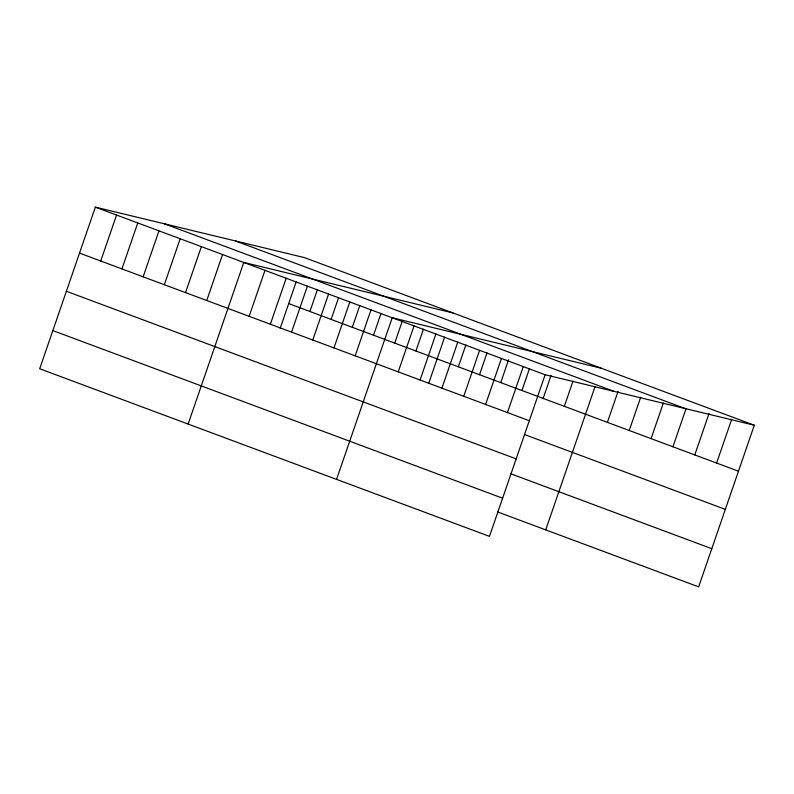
<?xml version="1.0" encoding="UTF-8"?>
<svg xmlns="http://www.w3.org/2000/svg" width="794" height="794" viewBox="0 0 794 794"><rect width="100%" height="100%" fill="white"/><g stroke="black" fill="none" stroke-linecap="round" stroke-linejoin="round"><path stroke-width="1.19" d="M754.3 425.237L304.529 257.633L95.349 207.135L39.7 368.763L489.471 536.367L545.131 374.748L754.3 425.237L698.651 586.865L497.739 511.991M100.729 261.008L116.559 215.045M121.929 268.908L137.759 222.945M143.138 276.808L158.959 230.846M164.338 284.709L180.169 238.746M185.538 292.609L201.368 246.646M206.748 300.509L222.568 254.546M188.128 424.075L243.778 262.447L452.947 312.935M249.157 316.32L264.978 270.347M270.357 324.22L286.187 278.257M280.193 328.289L296.212 281.761M291.557 332.12L307.387 286.158M309.898 311.496L317.421 289.661M312.767 340.021L328.587 294.058M331.108 319.396L338.621 297.561M333.966 347.921L349.797 301.958M352.308 327.297L359.831 305.462M355.176 355.821L370.997 309.858M373.517 335.197L381.031 313.362M336.547 479.387L392.206 317.759L601.376 368.247M394.717 343.097L402.23 321.272M398.221 371.87L414.051 325.907M415.917 350.998L423.44 329.173M420.066 380.008L435.896 334.046M428.621 383.601L444.64 337.073M441.911 388.147L457.741 342.184M458.327 366.808L465.85 344.973M463.765 396.285L479.586 350.323M479.536 374.708L487.05 352.873M485.61 404.434L501.431 358.471M500.736 382.609L508.646 359.622M507.455 412.572L523.276 366.61M521.936 390.509L529.459 368.674M543.146 398.409L551.056 375.433M564.345 406.31L573.05 381.031M545.726 529.876L595.043 386.638M607.4 422.358L618.079 391.333M629.245 430.497L640.718 397.169M651.09 438.635L663.357 403.015M672.935 446.784L685.996 408.86M694.78 454.922L709.022 413.555M716.625 463.061L731.661 419.401M235.5 240.969L685.272 408.573M164.378 223.799L614.149 391.412M95.349 207.135L545.131 374.748M288.698 303.596L738.47 471.199M79.529 253.107L529.3 420.711M524.417 434.497L725.329 509.371M66.378 291.269L516.16 458.882M510.879 473.82L711.791 548.694M52.841 330.592L502.612 498.205"/></g></svg>
